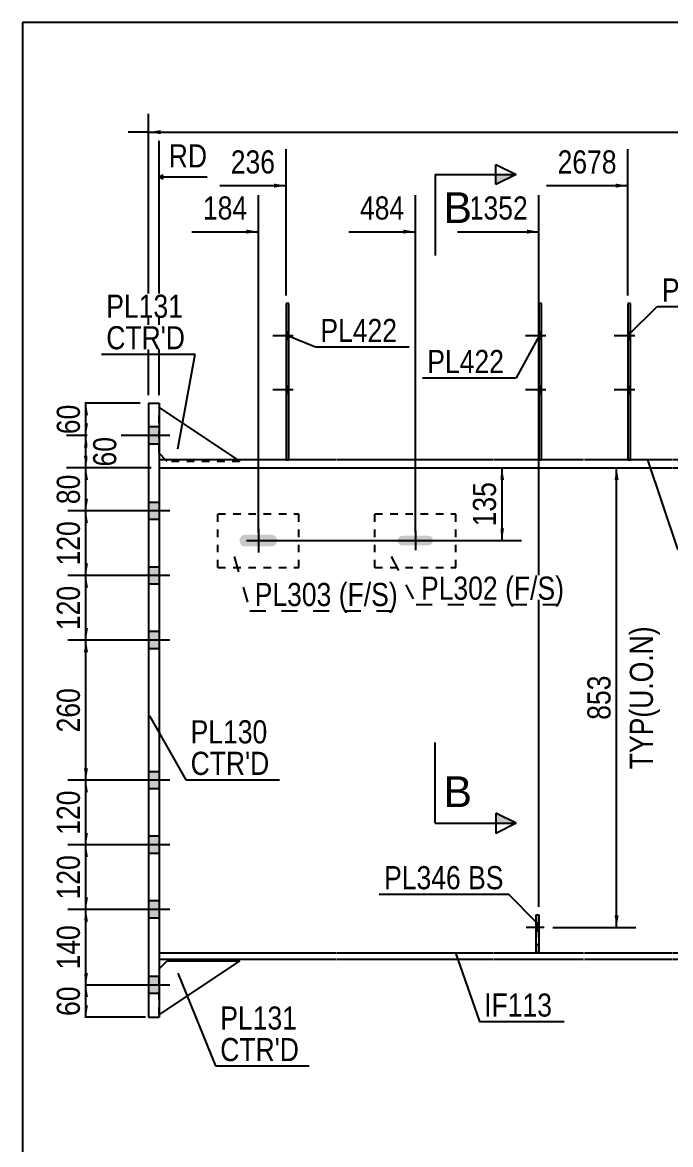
# Model space of a CAD drawing. Header units: millimetres. Extents: x -19 to 383, y -192 to 85.
# Drawn here: x -16.9 to 63.3, y -53.7 to 85.1 of the extents above; entities that cross this region are included whole.
import ezdxf

# ---------------------------------------------------------------- set-up
doc = ezdxf.new("R2010")
doc.units = ezdxf.units.MM
doc.linetypes.add('DXK_LINE_DOT1', pattern=[1.8814, 0.9407, -0.9407])
doc.linetypes.add('DXK_LINE_DOT2', pattern=[3.9198, 1.9599, -1.9599])
doc.styles.add('Arial', font='ARIAL.TTF', dxfattribs={"height": 0.2})
doc.styles.add('Arial Narrow', font='ARIALN.TTF', dxfattribs={"height": 0.2})

# ---------------------------------------------------------------- blocks, each defined once
blk = doc.blocks.new('Unknown-623477751-13654')
at = {"color": 5, "linetype": 'Continuous'}
for p, q in [((383.08, 85.13), (-16.92, 85.13)), ((-16.92, 85.13), (-16.92, -191.87))]:
    blk.add_line(p, q, dxfattribs=at)
blk = doc.blocks.new('Part-623477751-7471 - 7455')
at = {"color": 2, "linetype": 'Continuous'}
for p, q in [((21.95, 31), (0, 31)), ((41.38, 31), (22.05, 31)), ((52.55, 31), (41.48, 31)), ((63.55, 31), (52.65, 31)), ((68.32, 31), (63.65, 31)), ((68.32, 30), (68.32, 31)), ((0, 30), (21.95, 30)), ((22.05, 30), (41.38, 30)), ((41.48, 30), (52.55, 30)), ((52.65, 30), (63.55, 30)), ((63.65, 30), (68.32, 30))]:
    blk.add_line(p, q, dxfattribs=at)
at = {"color": 7, "linetype": 'DXK_LINE_DOT1'}
blk.add_line((0, 31), (0, 30), dxfattribs=at)
blk = doc.blocks.new('Part-623477751-7482 - 7455')
at = {"color": 2, "linetype": 'Continuous'}
for p, q in [((0, -30), (21.95, -30)), ((22.05, -30), (41.38, -30)), ((41.48, -30), (52.55, -30)), ((52.65, -30), (63.55, -30)), ((63.65, -30), (74.98, -30)), ((74.98, -30), (74.98, -30.8)), ((0, -30.8), (21.95, -30.8)), ((22.05, -30.8), (41.38, -30.8)), ((41.48, -30.8), (52.55, -30.8)), ((52.65, -30.8), (63.55, -30.8)), ((63.65, -30.8), (74.98, -30.8))]:
    blk.add_line(p, q, dxfattribs=at)
at = {"color": 7, "linetype": 'DXK_LINE_DOT1'}
blk.add_line((0, -30), (0, -30.8), dxfattribs=at)
blk = doc.blocks.new('Part-623477751-7498 - 7455')
at = {"color": 2, "linetype": 'Continuous'}
for p, q in [((-1.33, 38), (0, 38)), ((-1.33, 38), (-1.33, -38)), ((0, 38), (0, -38)), ((-1.33, -38), (0, -38))]:
    blk.add_line(p, q, dxfattribs=at)
blk = doc.blocks.new('Part-623477751-7501 - 7455')
at = {"color": 2, "linetype": 'Continuous'}
for p, q in [((10, -31), (0, -37.67)), ((0, -32), (1, -31)), ((1, -31), (10, -31))]:
    blk.add_line(p, q, dxfattribs=at)
at = {"color": 7, "linetype": 'DXK_LINE_DOT1'}
blk.add_line((0, -37.67), (0, -32), dxfattribs=at)
blk = doc.blocks.new('Part-623477751-7503 - 7455')
at = {"color": 2, "linetype": 'Continuous'}
for p, q in [((0, 37.47), (9.7, 31)), ((0, 31.8), (0.8, 31))]:
    blk.add_line(p, q, dxfattribs=at)
at = {"color": 7, "linetype": 'DXK_LINE_DOT1'}
for p, q in [((0, 31.8), (0, 37.47)), ((1, 30.8), (0.8, 31)), ((10, 30.8), (1, 30.8)), ((9.7, 31), (10, 30.8))]:
    blk.add_line(p, q, dxfattribs=at)
blk = doc.blocks.new('Bolt-623477751-7569 - 7455')
at = {"linetype": 'Continuous'}
blk.add_hatch(color=3, dxfattribs=at).paths.add_polyline_path([(33.87, 20.77), (33.92, 21), (33.87, 21.23), (33.74, 21.43), (33.55, 21.56), (33.32, 21.6), (30.12, 21.6), (29.89, 21.56), (29.69, 21.43), (29.56, 21.23), (29.52, 21), (29.56, 20.77), (29.69, 20.58), (29.89, 20.45), (30.12, 20.4), (33.32, 20.4), (33.55, 20.45), (33.74, 20.58)])
at = {"color": 3, "linetype": 'Continuous'}
for p, q in [((30.52, 21), (32.92, 21)), ((31.72, 22.2), (31.72, 19.8))]:
    blk.add_line(p, q, dxfattribs=at)
blk = doc.blocks.new('Bolt-623477751-7570 - 7455')
at = {"linetype": 'Continuous'}
blk.add_hatch(color=3, dxfattribs=at).paths.add_polyline_path([(14.56, 20.72), (14.62, 21), (14.56, 21.28), (14.4, 21.52), (14.16, 21.68), (13.88, 21.73), (10.68, 21.73), (10.4, 21.68), (10.16, 21.52), (10.01, 21.28), (9.95, 21), (10.01, 20.72), (10.16, 20.48), (10.4, 20.32), (10.68, 20.27), (13.88, 20.27), (14.16, 20.32), (14.4, 20.48)])
at = {"color": 3, "linetype": 'Continuous'}
for p, q in [((12.28, 22.47), (12.28, 19.53)), ((10.82, 21), (13.75, 21))]:
    blk.add_line(p, q, dxfattribs=at)
blk = doc.blocks.new('Bolt-623477751-7571 - 7455')
at = {"linetype": 'Continuous'}
for points in [[(47.35, 45.87), (47.35, 46.8), (47.02, 46.8), (47.02, 45.87)], [(47.35, 45.87), (47.35, 46.8), (47.02, 46.8), (47.02, 45.87)], [(47.35, 39.2), (47.35, 40.13), (47.02, 40.13), (47.02, 39.2)], [(47.35, 39.2), (47.35, 40.13), (47.02, 40.13), (47.02, 39.2)]]:
    blk.add_hatch(color=3, dxfattribs=at).paths.add_polyline_path(points)
at = {"color": 3, "linetype": 'Continuous'}
for p, q in [((47.88, 46.33), (45.35, 46.33)), ((47.88, 46.33), (45.35, 46.33)), ((47.35, 46.8), (47.02, 46.8)), ((47.35, 46.8), (47.02, 46.8)), ((47.35, 45.87), (47.02, 45.87)), ((47.35, 45.87), (47.02, 45.87)), ((47.88, 39.67), (45.35, 39.67)), ((47.88, 39.67), (45.35, 39.67)), ((47.35, 40.13), (47.02, 40.13)), ((47.35, 40.13), (47.02, 40.13)), ((47.35, 39.2), (47.02, 39.2)), ((47.35, 39.2), (47.02, 39.2))]:
    blk.add_line(p, q, dxfattribs=at)
blk = doc.blocks.new('Part-623477751-7507 - 7455')
at = {"color": 7, "linetype": 'DXK_LINE_DOT1'}
for p, q in [((26.72, 17.67), (26.72, 24.33)), ((26.72, 24.33), (36.72, 24.33)), ((36.72, 17.67), (36.72, 24.33)), ((26.72, 17.67), (36.72, 17.67))]:
    blk.add_line(p, q, dxfattribs=at)
blk = doc.blocks.new('Part-623477751-7508 - 7455')
at = {"color": 7, "linetype": 'DXK_LINE_DOT1'}
for p, q in [((7.28, 17.67), (7.28, 24.33)), ((7.28, 24.33), (17.28, 24.33)), ((17.28, 17.67), (17.28, 24.33)), ((7.28, 17.67), (17.28, 17.67))]:
    blk.add_line(p, q, dxfattribs=at)
blk = doc.blocks.new('Part-623477751-7509 - 7455')
at = {"color": 2, "linetype": 'Continuous'}
for p, q in [((47.35, 50.33), (47.02, 50.33)), ((47.02, 50.33), (47.02, 31)), ((47.35, 31), (47.35, 50.33))]:
    blk.add_line(p, q, dxfattribs=at)
at = {"color": 7, "linetype": 'DXK_LINE_DOT1'}
blk.add_line((47.02, 31), (47.35, 31), dxfattribs=at)
blk = doc.blocks.new('Bolt-623477751-7580 - 7455')
at = {"linetype": 'Continuous'}
for points in [[(58.35, 45.87), (58.35, 46.8), (58.02, 46.8), (58.02, 45.87)], [(58.35, 45.87), (58.35, 46.8), (58.02, 46.8), (58.02, 45.87)], [(58.35, 39.2), (58.35, 40.13), (58.02, 40.13), (58.02, 39.2)], [(58.35, 39.2), (58.35, 40.13), (58.02, 40.13), (58.02, 39.2)]]:
    blk.add_hatch(color=3, dxfattribs=at).paths.add_polyline_path(points)
at = {"color": 3, "linetype": 'Continuous'}
for p, q in [((58.88, 46.33), (56.35, 46.33)), ((58.88, 46.33), (56.35, 46.33)), ((58.35, 46.8), (58.02, 46.8)), ((58.35, 46.8), (58.02, 46.8)), ((58.35, 45.87), (58.02, 45.87)), ((58.35, 45.87), (58.02, 45.87)), ((58.88, 39.67), (56.35, 39.67)), ((58.88, 39.67), (56.35, 39.67)), ((58.35, 40.13), (58.02, 40.13)), ((58.35, 40.13), (58.02, 40.13)), ((58.35, 39.2), (58.02, 39.2)), ((58.35, 39.2), (58.02, 39.2))]:
    blk.add_line(p, q, dxfattribs=at)
blk = doc.blocks.new('Part-623477751-7518 - 7455')
at = {"color": 2, "linetype": 'Continuous'}
for p, q in [((58.35, 50.33), (58.02, 50.33)), ((58.02, 50.33), (58.02, 31)), ((58.35, 31), (58.35, 50.33))]:
    blk.add_line(p, q, dxfattribs=at)
at = {"color": 7, "linetype": 'DXK_LINE_DOT1'}
blk.add_line((58.02, 31), (58.35, 31), dxfattribs=at)
blk = doc.blocks.new('Part-623477751-7519 - 7455')
at = {"color": 2, "linetype": 'Continuous'}
for p, q in [((16.07, 50.33), (15.73, 50.33)), ((15.73, 50.33), (15.73, 31)), ((16.07, 31), (16.07, 50.33))]:
    blk.add_line(p, q, dxfattribs=at)
at = {"color": 7, "linetype": 'DXK_LINE_DOT1'}
blk.add_line((15.73, 31), (16.07, 31), dxfattribs=at)
blk = doc.blocks.new('Part-623477751-7523 - 7455')
at = {"color": 7, "linetype": 'DXK_LINE_DOT1'}
for p, q in [((46.68, -30), (46.68, -25.33)), ((46.68, -25.33), (47.02, -25.33)), ((47.02, -30), (47.02, -25.33)), ((46.68, -29), (47.02, -29)), ((47.02, -30), (46.68, -30))]:
    blk.add_line(p, q, dxfattribs=at)
blk = doc.blocks.new('Part-623477751-7526 - 7455')
at = {"color": 2, "linetype": 'Continuous'}
for p, q in [((46.68, -30), (46.68, -25.33)), ((46.68, -25.33), (47.02, -25.33)), ((47.02, -25.33), (47.02, -30))]:
    blk.add_line(p, q, dxfattribs=at)
blk = doc.blocks.new('Part-623477751-7559 - 7455')
at = {"color": 7, "linetype": 'DXK_LINE_DOT1'}
for p, q in [((0, 30), (0, -30)), ((0, 30), (21.95, 30)), ((22.05, 30), (41.38, 30)), ((41.48, 30), (52.55, 30)), ((52.65, 30), (63.55, 30)), ((63.65, 30), (79.65, 30)), ((79.75, 30), (90.82, 30)), ((90.92, 30), (101.82, 30)), ((101.92, 30), (117.67, 30)), ((0, -30), (21.95, -30)), ((22.05, -30), (41.38, -30)), ((41.48, -30), (46.68, -30)), ((47.02, -30), (52.55, -30)), ((52.65, -30), (63.55, -30)), ((63.65, -30), (79.65, -30)), ((79.75, -30), (84.95, -30)), ((85.28, -30), (90.82, -30)), ((90.92, -30), (101.82, -30)), ((101.92, -30), (117.67, -30))]:
    blk.add_line(p, q, dxfattribs=at)
at = {"color": 2, "linetype": 'Continuous'}
blk.add_line((117.67, 30), (117.67, -30), dxfattribs=at)
blk = doc.blocks.new('Bolt-623477751-7564 - 7455')
at = {"linetype": 'Continuous'}
for points in [[(-1.33, 35.07), (-1.33, 32.93), (0, 32.93), (0, 35.07)], [(-1.33, 35.07), (-1.33, 32.93), (0, 32.93), (0, 35.07)], [(-1.33, 25.73), (-1.33, 23.6), (0, 23.6), (0, 25.73)], [(-1.33, 25.73), (-1.33, 23.6), (0, 23.6), (0, 25.73)], [(-1.33, 17.73), (-1.33, 15.6), (0, 15.6), (0, 17.73)], [(-1.33, 17.73), (-1.33, 15.6), (0, 15.6), (0, 17.73)], [(-1.33, 9.73), (-1.33, 7.6), (0, 7.6), (0, 9.73)], [(-1.33, 9.73), (-1.33, 7.6), (0, 7.6), (0, 9.73)], [(-1.33, -7.6), (-1.33, -9.73), (0, -9.73), (0, -7.6)], [(-1.33, -7.6), (-1.33, -9.73), (0, -9.73), (0, -7.6)], [(-1.33, -15.6), (-1.33, -17.73), (0, -17.73), (0, -15.6)], [(-1.33, -15.6), (-1.33, -17.73), (0, -17.73), (0, -15.6)], [(-1.33, -23.6), (-1.33, -25.73), (0, -25.73), (0, -23.6)], [(-1.33, -23.6), (-1.33, -25.73), (0, -25.73), (0, -23.6)], [(-1.33, -32.93), (-1.33, -35.07), (0, -35.07), (0, -32.93)], [(-1.33, -32.93), (-1.33, -35.07), (0, -35.07), (0, -32.93)]]:
    blk.add_hatch(color=3, dxfattribs=at).paths.add_polyline_path(points)
at = {"color": 3, "linetype": 'Continuous'}
for p, q in [((0, 35.07), (-1.33, 35.07)), ((0, 35.07), (-1.33, 35.07)), ((1.32, 34), (-6.67, 34)), ((1.32, 34), (-6.67, 34)), ((0, 32.93), (-1.33, 32.93)), ((0, 32.93), (-1.33, 32.93)), ((0, 25.73), (-1.33, 25.73)), ((0, 25.73), (-1.33, 25.73)), ((1.32, 24.67), (-6.67, 24.67)), ((1.32, 24.67), (-6.67, 24.67)), ((0, 23.6), (-1.33, 23.6)), ((0, 23.6), (-1.33, 23.6)), ((1.32, 16.67), (-6.67, 16.67)), ((1.32, 16.67), (-6.67, 16.67)), ((0, 17.73), (-1.33, 17.73)), ((0, 17.73), (-1.33, 17.73)), ((0, 15.6), (-1.33, 15.6)), ((0, 15.6), (-1.33, 15.6)), ((0, 9.73), (-1.33, 9.73)), ((0, 9.73), (-1.33, 9.73)), ((1.32, 8.67), (-6.67, 8.67)), ((1.32, 8.67), (-6.67, 8.67)), ((0, 7.6), (-1.33, 7.6)), ((0, 7.6), (-1.33, 7.6)), ((0, -7.6), (-1.33, -7.6)), ((0, -7.6), (-1.33, -7.6)), ((1.32, -8.67), (-6.67, -8.67)), ((1.32, -8.67), (-6.67, -8.67)), ((0, -9.73), (-1.33, -9.73)), ((0, -9.73), (-1.33, -9.73)), ((0, -15.6), (-1.33, -15.6)), ((0, -15.6), (-1.33, -15.6)), ((1.32, -16.67), (-6.67, -16.67)), ((1.32, -16.67), (-6.67, -16.67)), ((0, -17.73), (-1.33, -17.73)), ((0, -17.73), (-1.33, -17.73)), ((0, -23.6), (-1.33, -23.6)), ((0, -23.6), (-1.33, -23.6)), ((1.32, -24.67), (-6.67, -24.67)), ((1.32, -24.67), (-6.67, -24.67)), ((0, -25.73), (-1.33, -25.73)), ((0, -25.73), (-1.33, -25.73)), ((0, -32.93), (-1.33, -32.93)), ((0, -32.93), (-1.33, -32.93)), ((1.32, -34), (-6.67, -34)), ((1.32, -34), (-6.67, -34)), ((0, -35.07), (-1.33, -35.07)), ((0, -35.07), (-1.33, -35.07))]:
    blk.add_line(p, q, dxfattribs=at)
blk = doc.blocks.new('Bolt-623477751-7581 - 7455')
at = {"linetype": 'Continuous'}
for points in [[(16.07, 45.87), (16.07, 46.8), (15.73, 46.8), (15.73, 45.87)], [(16.07, 45.87), (16.07, 46.8), (15.73, 46.8), (15.73, 45.87)], [(16.07, 39.2), (16.07, 40.13), (15.73, 40.13), (15.73, 39.2)], [(16.07, 39.2), (16.07, 40.13), (15.73, 40.13), (15.73, 39.2)]]:
    blk.add_hatch(color=3, dxfattribs=at).paths.add_polyline_path(points)
at = {"color": 3, "linetype": 'Continuous'}
for p, q in [((16.6, 46.33), (14.07, 46.33)), ((16.6, 46.33), (14.07, 46.33)), ((16.07, 46.8), (15.73, 46.8)), ((16.07, 46.8), (15.73, 46.8)), ((16.07, 45.87), (15.73, 45.87)), ((16.07, 45.87), (15.73, 45.87)), ((16.6, 39.67), (14.07, 39.67)), ((16.6, 39.67), (14.07, 39.67)), ((16.07, 40.13), (15.73, 40.13)), ((16.07, 40.13), (15.73, 40.13)), ((16.07, 39.2), (15.73, 39.2)), ((16.07, 39.2), (15.73, 39.2))]:
    blk.add_line(p, q, dxfattribs=at)
blk = doc.blocks.new('Bolt-623477751-7585 - 7455')
at = {"color": 3, "linetype": 'DXK_LINE_DOT2'}
for p, q in [((47.65, -26.87), (45.45, -26.87)), ((47.02, -26.4), (46.68, -26.4)), ((47.02, -27.33), (46.68, -27.33))]:
    blk.add_line(p, q, dxfattribs=at)
blk = doc.blocks.new('Bolt-623477751-7588 - 7455')
at = {"linetype": 'Continuous'}
blk.add_hatch(color=3, dxfattribs=at).paths.add_polyline_path([(47.02, -27.33), (47.02, -26.4), (46.68, -26.4), (46.68, -27.33)])
at = {"color": 3, "linetype": 'Continuous'}
for p, q in [((47.65, -26.87), (45.45, -26.87)), ((47.02, -26.4), (46.68, -26.4)), ((47.02, -27.33), (46.68, -27.33))]:
    blk.add_line(p, q, dxfattribs=at)
blk = doc.blocks.new('StraightDimension-623477751-14518 - 7455')
at = {"linetype": 'Continuous'}
for points in [[(-9.31, 7.17), (-9.06, 8.67), (-8.81, 7.17)], [(-8.81, -7.17), (-9.06, -8.67), (-9.31, -7.17)]]:
    blk.add_hatch(color=7, dxfattribs=at).paths.add_polyline_path(points)
at = {"color": 7, "linetype": 'Continuous'}
for p, q in [((-1, 8.67), (-11.31, 8.67)), ((-9.06, -8.67), (-9.06, 8.67)), ((-1, -8.67), (-11.31, -8.67))]:
    blk.add_line(p, q, dxfattribs=at)
at = {"color": 0}
blk.add_wipeout([(-9.21, 3.34), (-13.41, 3.34), (-13.41, -3.34), (-9.21, -3.34)], dxfattribs=at)
at = {"color": 3, "style": 'Arial Narrow'}
blk.add_text('260', height=2.863, rotation=90.0002, dxfattribs=at).set_placement((-9.81, -2.74))
blk = doc.blocks.new('StraightDimension-623477751-13848 - 7455')
at = {"linetype": 'Continuous'}
blk.add_hatch(color=7, dxfattribs=at).paths.add_polyline_path([(0.17, 71.3), (-1.33, 71.55), (0.17, 71.8)])
at = {"color": 7, "linetype": 'Continuous'}
for p, q in [((-1.33, 39), (-1.33, 73.8)), ((-1.33, 71.55), (-3.83, 71.55)), ((-1.33, 71.55), (366.04, 71.55))]:
    blk.add_line(p, q, dxfattribs=at)
blk = doc.blocks.new('StraightDimension-623477751-14520 - 7455')
at = {"linetype": 'Continuous'}
for points in [[(-9.31, -18.17), (-9.06, -16.67), (-8.81, -18.17)], [(-8.81, -23.17), (-9.06, -24.67), (-9.31, -23.17)]]:
    blk.add_hatch(color=7, dxfattribs=at).paths.add_polyline_path(points)
at = {"color": 7, "linetype": 'Continuous'}
for p, q in [((-1, -16.67), (-11.31, -16.67)), ((-9.06, -24.67), (-9.06, -16.67)), ((-1, -24.67), (-11.31, -24.67))]:
    blk.add_line(p, q, dxfattribs=at)
at = {"color": 0}
blk.add_wipeout([(-9.21, -17.32), (-13.41, -17.32), (-13.41, -24.01), (-9.21, -24.01)], dxfattribs=at)
at = {"color": 3, "style": 'Arial Narrow'}
blk.add_text('120', height=2.863, rotation=90.0002, dxfattribs=at).set_placement((-9.81, -23.41))
blk = doc.blocks.new('StraightDimension-623477751-21228 - 7455')
at = {"linetype": 'Continuous'}
blk.add_hatch(color=7, dxfattribs=at).paths.add_polyline_path([(14.23, 65.18), (15.73, 64.93), (14.23, 64.68)])
at = {"color": 7, "linetype": 'Continuous'}
for p, q in [((15.73, 51.33), (15.73, 69.43)), ((7.5, 64.93), (15.73, 64.93))]:
    blk.add_line(p, q, dxfattribs=at)
at = {"color": 0}
blk.add_wipeout([(14.96, 65.83), (14.96, 70.03), (8.27, 70.03), (8.27, 65.83)], dxfattribs=at)
at = {"color": 3, "style": 'Arial Narrow'}
blk.add_text('236', height=2.863, dxfattribs=at).set_placement((8.87, 66.43))
blk = doc.blocks.new('StraightDimension-623477751-14513 - 7455')
at = {"linetype": 'Continuous'}
for points in [[(-9.31, 36.5), (-9.06, 38), (-8.81, 36.5)], [(-8.81, 35.5), (-9.06, 34), (-9.31, 35.5)]]:
    blk.add_hatch(color=7, dxfattribs=at).paths.add_polyline_path(points)
at = {"color": 7, "linetype": 'Continuous'}
for p, q in [((-2.33, 38), (-11.31, 38)), ((-9.06, 34), (-9.06, 38)), ((-1, 34), (-11.31, 34))]:
    blk.add_line(p, q, dxfattribs=at)
at = {"color": 0}
blk.add_wipeout([(-9.21, 38.43), (-13.41, 38.43), (-13.41, 33.57), (-9.21, 33.57)], dxfattribs=at)
at = {"color": 3, "style": 'Arial Narrow'}
blk.add_text('60', height=2.863, rotation=90.0002, dxfattribs=at).set_placement((-9.81, 34.17))
blk = doc.blocks.new('StraightDimension-623477751-14514 - 7455')
at = {"linetype": 'Continuous'}
for points in [[(-9.31, 32.5), (-9.06, 34), (-8.81, 32.5)], [(-8.81, 31.5), (-9.06, 30), (-9.31, 31.5)]]:
    blk.add_hatch(color=7, dxfattribs=at).paths.add_polyline_path(points)
at = {"color": 7, "linetype": 'Continuous'}
for p, q in [((-1, 34), (-11.46, 34)), ((-9.06, 30), (-9.06, 34)), ((-1, 30), (-11.46, 30))]:
    blk.add_line(p, q, dxfattribs=at)
at = {"color": 0}
blk.add_wipeout([(-4.71, 34.43), (-8.91, 34.43), (-8.91, 29.57), (-4.71, 29.57)], dxfattribs=at)
at = {"color": 3, "style": 'Arial Narrow'}
blk.add_text('60', height=2.863, rotation=90.0002, dxfattribs=at).set_placement((-5.31, 30.17))
blk = doc.blocks.new('StraightDimension-623477751-14515 - 7455')
at = {"linetype": 'Continuous'}
for points in [[(-9.31, 28.5), (-9.06, 30), (-8.81, 28.5)], [(-8.81, 26.17), (-9.06, 24.67), (-9.31, 26.17)]]:
    blk.add_hatch(color=7, dxfattribs=at).paths.add_polyline_path(points)
at = {"color": 7, "linetype": 'Continuous'}
for p, q in [((-1, 30), (-11.31, 30)), ((-9.06, 24.67), (-9.06, 30)), ((-1, 24.67), (-11.31, 24.67))]:
    blk.add_line(p, q, dxfattribs=at)
at = {"color": 0}
blk.add_wipeout([(-9.21, 29.76), (-13.41, 29.76), (-13.41, 24.91), (-9.21, 24.91)], dxfattribs=at)
at = {"color": 3, "style": 'Arial Narrow'}
blk.add_text('80', height=2.863, rotation=90.0002, dxfattribs=at).set_placement((-9.81, 25.51))
blk = doc.blocks.new('StraightDimension-623477751-14516 - 7455')
at = {"linetype": 'Continuous'}
for points in [[(-9.31, 23.17), (-9.06, 24.67), (-8.81, 23.17)], [(-8.81, 18.17), (-9.06, 16.67), (-9.31, 18.17)]]:
    blk.add_hatch(color=7, dxfattribs=at).paths.add_polyline_path(points)
at = {"color": 7, "linetype": 'Continuous'}
for p, q in [((-1, 24.67), (-11.31, 24.67)), ((-9.06, 16.67), (-9.06, 24.67)), ((-1, 16.67), (-11.31, 16.67))]:
    blk.add_line(p, q, dxfattribs=at)
at = {"color": 0}
blk.add_wipeout([(-9.21, 24.01), (-13.41, 24.01), (-13.41, 17.32), (-9.21, 17.32)], dxfattribs=at)
at = {"color": 3, "style": 'Arial Narrow'}
blk.add_text('120', height=2.863, rotation=90.0002, dxfattribs=at).set_placement((-9.81, 17.92))
blk = doc.blocks.new('StraightDimension-623477751-14517 - 7455')
at = {"linetype": 'Continuous'}
for points in [[(-9.31, 15.17), (-9.06, 16.67), (-8.81, 15.17)], [(-8.81, 10.17), (-9.06, 8.67), (-9.31, 10.17)]]:
    blk.add_hatch(color=7, dxfattribs=at).paths.add_polyline_path(points)
at = {"color": 7, "linetype": 'Continuous'}
for p, q in [((-1, 16.67), (-11.31, 16.67)), ((-9.06, 8.67), (-9.06, 16.67)), ((-1, 8.67), (-11.31, 8.67))]:
    blk.add_line(p, q, dxfattribs=at)
at = {"color": 0}
blk.add_wipeout([(-9.21, 16.01), (-13.41, 16.01), (-13.41, 9.32), (-9.21, 9.32)], dxfattribs=at)
at = {"color": 3, "style": 'Arial Narrow'}
blk.add_text('120', height=2.863, rotation=90.0002, dxfattribs=at).set_placement((-9.81, 9.92))
blk = doc.blocks.new('StraightDimension-623477751-14519 - 7455')
at = {"linetype": 'Continuous'}
for points in [[(-9.31, -10.17), (-9.06, -8.67), (-8.81, -10.17)], [(-8.81, -15.17), (-9.06, -16.67), (-9.31, -15.17)]]:
    blk.add_hatch(color=7, dxfattribs=at).paths.add_polyline_path(points)
at = {"color": 7, "linetype": 'Continuous'}
for p, q in [((-1, -8.67), (-11.31, -8.67)), ((-9.06, -16.67), (-9.06, -8.67)), ((-1, -16.67), (-11.31, -16.67))]:
    blk.add_line(p, q, dxfattribs=at)
at = {"color": 0}
blk.add_wipeout([(-9.21, -9.32), (-13.41, -9.32), (-13.41, -16.01), (-9.21, -16.01)], dxfattribs=at)
at = {"color": 3, "style": 'Arial Narrow'}
blk.add_text('120', height=2.863, rotation=90.0002, dxfattribs=at).set_placement((-9.81, -15.41))
blk = doc.blocks.new('StraightDimension-623477751-14521 - 7455')
at = {"linetype": 'Continuous'}
for points in [[(-9.31, -26.17), (-9.06, -24.67), (-8.81, -26.17)], [(-8.81, -32.5), (-9.06, -34), (-9.31, -32.5)]]:
    blk.add_hatch(color=7, dxfattribs=at).paths.add_polyline_path(points)
at = {"color": 7, "linetype": 'Continuous'}
for p, q in [((-1, -24.67), (-11.31, -24.67)), ((-9.06, -34), (-9.06, -24.67)), ((-1, -34), (-11.31, -34))]:
    blk.add_line(p, q, dxfattribs=at)
at = {"color": 0}
blk.add_wipeout([(-9.21, -25.99), (-13.41, -25.99), (-13.41, -32.68), (-9.21, -32.68)], dxfattribs=at)
at = {"color": 3, "style": 'Arial Narrow'}
blk.add_text('140', height=2.863, rotation=90.0002, dxfattribs=at).set_placement((-9.81, -32.08))
blk = doc.blocks.new('StraightDimension-623477751-14522 - 7455')
at = {"linetype": 'Continuous'}
for points in [[(-9.31, -35.5), (-9.06, -34), (-8.81, -35.5)], [(-8.81, -36.5), (-9.06, -38), (-9.31, -36.5)]]:
    blk.add_hatch(color=7, dxfattribs=at).paths.add_polyline_path(points)
at = {"color": 7, "linetype": 'Continuous'}
for p, q in [((-1, -34), (-11.31, -34)), ((-9.06, -38), (-9.06, -34)), ((-1.67, -38), (-11.31, -38))]:
    blk.add_line(p, q, dxfattribs=at)
at = {"color": 0}
blk.add_wipeout([(-9.21, -33.57), (-13.41, -33.57), (-13.41, -38.43), (-9.21, -38.43)], dxfattribs=at)
at = {"color": 3, "style": 'Arial Narrow'}
blk.add_text('60', height=2.863, rotation=90.0002, dxfattribs=at).set_placement((-9.81, -37.83))
blk = doc.blocks.new('StraightDimension-623477751-15867 - 7455')
at = {"linetype": 'Continuous'}
for points in [[(56.38, 28.5), (56.63, 30), (56.88, 28.5)], [(56.88, -25.37), (56.63, -26.87), (56.38, -25.37)]]:
    blk.add_hatch(color=7, dxfattribs=at).paths.add_polyline_path(points)
at = {"color": 7, "linetype": 'Continuous'}
for p, q in [((48.73, 30), (59.03, 30)), ((56.63, -26.87), (56.63, 30)), ((48.73, -26.87), (59.03, -26.87))]:
    blk.add_line(p, q, dxfattribs=at)
at = {"color": 0, "linetype": 'Continuous'}
blk.add_wipeout([(61.73, 11.02), (57.53, 11.02), (57.53, -7.89), (61.73, -7.89)], dxfattribs=at)
at = {"color": 3, "linetype": 'Continuous', "style": 'Arial Narrow'}
blk.add_text('TYP(U.O.N)', height=2.863, rotation=90.0002, dxfattribs=at).set_placement((61.13, -7.29))
at = {"color": 0}
blk.add_wipeout([(56.48, 4.91), (52.28, 4.91), (52.28, -1.78), (56.48, -1.78)], dxfattribs=at)
at = {"color": 3, "style": 'Arial Narrow'}
blk.add_text('853', height=2.863, rotation=90.0002, dxfattribs=at).set_placement((55.88, -1.18))
blk = doc.blocks.new('StraightDimension-623477751-15879 - 7455')
at = {"linetype": 'Continuous'}
for points in [[(42.2, 28.5), (42.45, 30), (42.7, 28.5)], [(42.7, 22.5), (42.45, 21), (42.2, 22.5)]]:
    blk.add_hatch(color=7, dxfattribs=at).paths.add_polyline_path(points)
at = {"color": 7, "linetype": 'Continuous'}
for p, q in [((13.28, 30), (44.85, 30)), ((42.45, 21), (42.45, 30)), ((13.28, 21), (44.85, 21))]:
    blk.add_line(p, q, dxfattribs=at)
at = {"color": 0}
blk.add_wipeout([(42.3, 28.84), (38.1, 28.84), (38.1, 22.16), (42.3, 22.16)], dxfattribs=at)
at = {"color": 3, "style": 'Arial Narrow'}
blk.add_text('135', height=2.863, rotation=90.0002, dxfattribs=at).set_placement((41.7, 22.76))
blk = doc.blocks.new('StraightDimension-623477751-21225 - 7455')
at = {"linetype": 'Continuous'}
blk.add_hatch(color=7, dxfattribs=at).paths.add_polyline_path([(56.52, 65.18), (58.02, 64.93), (56.52, 64.68)])
at = {"color": 7, "linetype": 'Continuous'}
for p, q in [((58.02, 51.33), (58.02, 69.43)), ((47.95, 64.93), (58.02, 64.93))]:
    blk.add_line(p, q, dxfattribs=at)
at = {"color": 0}
blk.add_wipeout([(57.24, 65.83), (57.24, 70.03), (48.73, 70.03), (48.73, 65.83)], dxfattribs=at)
at = {"color": 3, "style": 'Arial Narrow'}
blk.add_text('2678', height=2.863, dxfattribs=at).set_placement((49.33, 66.43))
blk = doc.blocks.new('StraightDimension-623477751-21226 - 7455')
at = {"linetype": 'Continuous'}
blk.add_hatch(color=7, dxfattribs=at).paths.add_polyline_path([(45.52, 59.48), (47.02, 59.23), (45.52, 58.98)])
at = {"color": 7, "linetype": 'Continuous'}
for p, q in [((47.02, -24.33), (47.02, 63.73)), ((36.95, 59.23), (47.02, 59.23))]:
    blk.add_line(p, q, dxfattribs=at)
at = {"color": 0}
blk.add_wipeout([(46.24, 60.13), (46.24, 64.33), (37.73, 64.33), (37.73, 60.13)], dxfattribs=at)
at = {"color": 3, "style": 'Arial Narrow'}
blk.add_text('1352', height=2.863, dxfattribs=at).set_placement((38.33, 60.73))
blk = doc.blocks.new('StraightDimension-623477751-21227 - 7455')
at = {"linetype": 'Continuous'}
blk.add_hatch(color=7, dxfattribs=at).paths.add_polyline_path([(30.22, 59.48), (31.72, 59.23), (30.22, 58.98)])
at = {"color": 7, "linetype": 'Continuous'}
for p, q in [((31.72, 22), (31.72, 63.73)), ((23.48, 59.23), (31.72, 59.23))]:
    blk.add_line(p, q, dxfattribs=at)
at = {"color": 0}
blk.add_wipeout([(30.94, 60.13), (30.94, 64.33), (24.26, 64.33), (24.26, 60.13)], dxfattribs=at)
at = {"color": 3, "style": 'Arial Narrow'}
blk.add_text('484', height=2.863, dxfattribs=at).set_placement((24.86, 60.73))
blk = doc.blocks.new('StraightDimension-623477751-21229 - 7455')
at = {"linetype": 'Continuous'}
blk.add_hatch(color=7, dxfattribs=at).paths.add_polyline_path([(10.78, 59.48), (12.28, 59.23), (10.78, 58.98)])
at = {"color": 7, "linetype": 'Continuous'}
for p, q in [((12.28, 22), (12.28, 63.73)), ((4.05, 59.23), (12.28, 59.23))]:
    blk.add_line(p, q, dxfattribs=at)
at = {"color": 0, "linetype": 'Continuous'}
blk.add_wipeout([(6.53, 66.58), (6.53, 70.78), (0.59, 70.78), (0.59, 66.58)], dxfattribs=at)
at = {"color": 7, "linetype": 'Continuous'}
for p, q in [((0, 39), (0, 70.48)), ((0.5, 66.23), (0, 65.98)), ((0.5, 65.73), (0, 65.98)), ((5.93, 65.98), (0, 65.98))]:
    blk.add_line(p, q, dxfattribs=at)
at = {"color": 3, "linetype": 'Continuous', "style": 'Arial Narrow'}
blk.add_text('RD', height=2.863, dxfattribs=at).set_placement((1.19, 67.18))
at = {"color": 0}
blk.add_wipeout([(11.51, 60.13), (11.51, 64.33), (4.82, 64.33), (4.82, 60.13)], dxfattribs=at)
at = {"color": 3, "style": 'Arial Narrow'}
blk.add_text('184', height=2.863, dxfattribs=at).set_placement((5.42, 60.73))
blk = doc.blocks.new('Mark-623477751-19648 - 7455')
at = {"color": 0}
blk.add_wipeout([(29.46, 45.57), (29.46, 48.57), (19.96, 48.57), (19.96, 45.57)], dxfattribs=at)
blk.add_wipeout([(29.46, 45.57), (29.46, 48.57), (19.96, 48.57), (19.96, 45.57)], dxfattribs=at)
at = {"color": 7, "linetype": 'Continuous'}
for p, q in [((15.82, 46.44), (19.36, 44.97)), ((19.36, 44.97), (30.96, 44.97))]:
    blk.add_line(p, q, dxfattribs=at)
at = {"color": 3, "style": 'Arial Narrow'}
blk.add_text('PL422', height=2.863, dxfattribs=at).set_placement((19.96, 45.57))
blk = doc.blocks.new('Mark-623477751-19585 - 7455')
at = {"color": 0}
blk.add_wipeout([(48.65, -37.91), (48.65, -34.91), (40.24, -34.91), (40.24, -37.91)], dxfattribs=at)
blk.add_wipeout([(48.65, -37.91), (48.65, -34.91), (40.24, -34.91), (40.24, -37.91)], dxfattribs=at)
at = {"color": 7, "linetype": 'Continuous'}
for p, q in [((36.7, -30), (39.64, -38.51)), ((39.64, -38.51), (50.15, -38.51))]:
    blk.add_line(p, q, dxfattribs=at)
at = {"color": 3, "style": 'Arial Narrow'}
blk.add_text('IF113', height=2.863, dxfattribs=at).set_placement((40.24, -37.91))
blk = doc.blocks.new('SectionMark-623477751-9222 - 7455')
at = {"linetype": 'Continuous'}
for points in [[(41.68, 65.05), (41.68, 66.3), (44.18, 66.3)], [(41.68, -13.99), (41.68, -12.74), (44.18, -13.99)]]:
    blk.add_hatch(color=30, dxfattribs=at).paths.add_polyline_path(points)
at = {"color": 30, "linetype": 'Continuous'}
for p, q in [((41.68, 65.05), (41.68, 67.55)), ((41.68, 67.55), (44.18, 66.3)), ((34.18, 66.3), (34.18, 56.3)), ((34.18, 66.3), (44.18, 66.3)), ((44.18, 66.3), (41.68, 65.05)), ((34.18, -13.99), (34.18, -3.99)), ((44.18, -13.99), (41.68, -12.74)), ((41.68, -12.74), (41.68, -15.24)), ((34.18, -13.99), (44.18, -13.99)), ((44.18, -13.99), (41.68, -15.24))]:
    blk.add_line(p, q, dxfattribs=at)
at = {"color": 0, "linetype": 'Continuous'}
for points in [[(38.74, 60.3), (38.74, 64.3), (35.18, 64.3), (35.18, 60.3)], [(38.74, -11.99), (38.74, -7.99), (35.18, -7.99), (35.18, -11.99)]]:
    blk.add_wipeout(points, dxfattribs=at)
at = {"color": 96, "linetype": 'Continuous', "style": 'Arial'}
for p in [(35.18, 60.3), (35.18, -11.99)]:
    blk.add_text('B', height=3.82, dxfattribs=at).set_placement(p)
blk = doc.blocks.new('MarkSet-623477751-19498 - 7455')
at = {"color": 0}
for points in [[(37.35, -22.15), (37.35, -19.15), (27.85, -19.15), (27.85, -22.15)], [(42.63, -22.15), (42.63, -19.15), (38.25, -19.15), (38.25, -22.15)]]:
    blk.add_wipeout(points, dxfattribs=at)
for points in [[(37.35, -22.15), (37.35, -19.15), (27.85, -19.15), (27.85, -22.15)], [(42.63, -22.15), (42.63, -19.15), (38.25, -19.15), (38.25, -22.15)]]:
    blk.add_wipeout(points, dxfattribs=at)
at = {"color": 7, "linetype": 'Continuous'}
for p in [(27.25, -22.75), (46.77, -26.29)]:
    blk.add_line(p, (43.23, -22.75), dxfattribs=at)
at = {"color": 3, "style": 'Arial Narrow'}
for s, p in [('PL346', (27.85, -22.15)), ('BS', (38.25, -22.15))]:
    blk.add_text(s, height=2.863, dxfattribs=at).set_placement(p)
blk = doc.blocks.new('Mark-623477751-19567 - 7455')
at = {"color": 0}
blk.add_wipeout([(74.81, 20.53), (74.81, 23.53), (64.76, 23.53), (64.76, 20.53)], dxfattribs=at)
blk.add_wipeout([(74.81, 20.53), (74.81, 23.53), (64.76, 23.53), (64.76, 20.53)], dxfattribs=at)
at = {"color": 7, "linetype": 'Continuous'}
for p, q in [((60.47, 31), (64.16, 19.93)), ((64.16, 19.93), (76.31, 19.93))]:
    blk.add_line(p, q, dxfattribs=at)
at = {"color": 3, "style": 'Arial Narrow'}
blk.add_text('OF114', height=2.863, dxfattribs=at).set_placement((64.76, 20.53))
blk = doc.blocks.new('Mark-623477751-19606 - 7455')
at = {"color": 0}
for points in [[(13.4, -4.1), (13.4, -1.1), (3.9, -1.1), (3.9, -4.1)], [(13.65, -8), (13.65, -5), (3.9, -5), (3.9, -8)]]:
    blk.add_wipeout(points, dxfattribs=at)
for points in [[(13.4, -4.1), (13.4, -1.1), (3.9, -1.1), (3.9, -4.1)], [(13.65, -8), (13.65, -5), (3.9, -5), (3.9, -8)]]:
    blk.add_wipeout(points, dxfattribs=at)
at = {"color": 7, "linetype": 'Continuous'}
for p, q in [((-1.21, -0.67), (3.3, -8.6)), ((3.3, -8.6), (14.9, -8.6))]:
    blk.add_line(p, q, dxfattribs=at)
at = {"color": 3, "style": 'Arial Narrow'}
blk.add_text('PL130', height=2.863, dxfattribs=at).set_placement((3.9, -4.1))
at = {"color": 1, "style": 'Arial Narrow'}
blk.add_text("CTR'D", height=2.863, dxfattribs=at).set_placement((3.9, -8))
blk = doc.blocks.new('Mark-623477751-19609 - 7455')
at = {"color": 0}
for points in [[(17.07, -39.52), (17.07, -36.52), (7.57, -36.52), (7.57, -39.52)], [(17.32, -43.42), (17.32, -40.42), (7.57, -40.42), (7.57, -43.42)]]:
    blk.add_wipeout(points, dxfattribs=at)
for points in [[(17.07, -39.52), (17.07, -36.52), (7.57, -36.52), (7.57, -39.52)], [(17.32, -43.42), (17.32, -40.42), (7.57, -40.42), (7.57, -43.42)]]:
    blk.add_wipeout(points, dxfattribs=at)
at = {"color": 7, "linetype": 'Continuous'}
for p, q in [((2.3, -32.54), (6.97, -44.02)), ((6.97, -44.02), (18.57, -44.02))]:
    blk.add_line(p, q, dxfattribs=at)
at = {"color": 3, "style": 'Arial Narrow'}
blk.add_text('PL131', height=2.863, dxfattribs=at).set_placement((7.57, -39.52))
at = {"color": 1, "style": 'Arial Narrow'}
blk.add_text("CTR'D", height=2.863, dxfattribs=at).set_placement((7.57, -43.42))
blk = doc.blocks.new('Mark-623477751-19612 - 7455')
at = {"color": 0}
for points in [[(2.96, 48.57), (2.96, 51.57), (-6.54, 51.57), (-6.54, 48.57)], [(3.21, 44.67), (3.21, 47.67), (-6.54, 47.67), (-6.54, 44.67)]]:
    blk.add_wipeout(points, dxfattribs=at)
for points in [[(2.96, 48.57), (2.96, 51.57), (-6.54, 51.57), (-6.54, 48.57)], [(3.21, 44.67), (3.21, 47.67), (-6.54, 47.67), (-6.54, 44.67)]]:
    blk.add_wipeout(points, dxfattribs=at)
at = {"color": 7, "linetype": 'Continuous'}
for p in [(-7.14, 44.07), (2.3, 32.34)]:
    blk.add_line(p, (4.46, 44.07), dxfattribs=at)
at = {"color": 3, "style": 'Arial Narrow'}
blk.add_text('PL131', height=2.863, dxfattribs=at).set_placement((-6.54, 48.57))
at = {"color": 1, "style": 'Arial Narrow'}
blk.add_text("CTR'D", height=2.863, dxfattribs=at).set_placement((-6.54, 44.67))
blk = doc.blocks.new('Mark-623477751-19621 - 7455')
at = {"color": 0}
for points in [[(41.93, 13.68), (41.93, 16.68), (32.42, 16.68), (32.42, 13.68)], [(50.13, 13.68), (50.13, 16.68), (42.83, 16.68), (42.83, 13.68)]]:
    blk.add_wipeout(points, dxfattribs=at)
for points in [[(41.93, 13.68), (41.93, 16.68), (32.42, 16.68), (32.42, 13.68)], [(50.13, 13.68), (50.13, 16.68), (42.83, 16.68), (42.83, 13.68)]]:
    blk.add_wipeout(points, dxfattribs=at)
at = {"color": 7, "linetype": 'DXK_LINE_DOT2'}
for p, q in [((28.74, 19.02), (31.82, 13.08)), ((31.82, 13.08), (50.73, 13.08))]:
    blk.add_line(p, q, dxfattribs=at)
at = {"color": 3, "style": 'Arial Narrow'}
for s, p in [('(F/', (42.83, 13.68)), ('S)', (46.84, 13.68)), ('PL302', (32.42, 13.68))]:
    blk.add_text(s, height=2.863, dxfattribs=at).set_placement(p)
blk = doc.blocks.new('Mark-623477751-19624 - 7455')
at = {"color": 0}
for points in [[(21.34, 12.9), (21.34, 15.9), (11.83, 15.9), (11.83, 12.9)], [(29.53, 12.9), (29.53, 15.9), (22.24, 15.9), (22.24, 12.9)]]:
    blk.add_wipeout(points, dxfattribs=at)
for points in [[(21.34, 12.9), (21.34, 15.9), (11.83, 15.9), (11.83, 12.9)], [(29.53, 12.9), (29.53, 15.9), (22.24, 15.9), (22.24, 12.9)]]:
    blk.add_wipeout(points, dxfattribs=at)
at = {"color": 7, "linetype": 'DXK_LINE_DOT2'}
for p, q in [((9.3, 19.02), (11.23, 12.3)), ((11.23, 12.3), (30.13, 12.3))]:
    blk.add_line(p, q, dxfattribs=at)
at = {"color": 3, "style": 'Arial Narrow'}
for s, p in [('PL303', (11.83, 12.9)), ('(F/', (22.24, 12.9)), ('S)', (26.25, 12.9))]:
    blk.add_text(s, height=2.863, dxfattribs=at).set_placement(p)
blk = doc.blocks.new('Mark-623477751-19627 - 7455')
at = {"color": 7, "linetype": 'Continuous'}
blk.add_line((47.1, 46.44), (44.21, 41.13), dxfattribs=at)
at = {"color": 0}
blk.add_wipeout([(42.71, 41.73), (42.71, 44.73), (33.2, 44.73), (33.2, 41.73)], dxfattribs=at)
blk.add_wipeout([(42.71, 41.73), (42.71, 44.73), (33.2, 44.73), (33.2, 41.73)], dxfattribs=at)
at = {"color": 7, "linetype": 'Continuous'}
blk.add_line((32.6, 41.13), (44.21, 41.13), dxfattribs=at)
at = {"color": 3, "style": 'Arial Narrow'}
blk.add_text('PL422', height=2.863, dxfattribs=at).set_placement((33.2, 41.73))
blk = doc.blocks.new('Mark-623477751-19645 - 7455')
at = {"color": 0}
blk.add_wipeout([(71.74, 50.58), (71.74, 53.58), (62.24, 53.58), (62.24, 50.58)], dxfattribs=at)
blk.add_wipeout([(71.74, 50.58), (71.74, 53.58), (62.24, 53.58), (62.24, 50.58)], dxfattribs=at)
at = {"color": 7, "linetype": 'Continuous'}
for p, q in [((58.1, 46.45), (61.64, 49.98)), ((61.64, 49.98), (73.24, 49.98))]:
    blk.add_line(p, q, dxfattribs=at)
at = {"color": 3, "style": 'Arial Narrow'}
blk.add_text('PL422', height=2.863, dxfattribs=at).set_placement((62.24, 50.58))

msp = doc.modelspace()

# ---------------------------------------------------------------- block references
for name in ['Unknown-623477751-13654', 'Part-623477751-7519 - 7455', 'Part-623477751-7509 - 7455', 'Part-623477751-7518 - 7455', 'Bolt-623477751-7581 - 7455', 'Bolt-623477751-7571 - 7455', 'Bolt-623477751-7580 - 7455', 'Part-623477751-7498 - 7455', 'Part-623477751-7503 - 7455', 'Bolt-623477751-7564 - 7455', 'Part-623477751-7471 - 7455', 'Part-623477751-7559 - 7455', 'Part-623477751-7508 - 7455', 'Part-623477751-7507 - 7455', 'Bolt-623477751-7570 - 7455', 'Bolt-623477751-7569 - 7455', 'Part-623477751-7523 - 7455', 'Part-623477751-7526 - 7455', 'Bolt-623477751-7585 - 7455', 'Bolt-623477751-7588 - 7455', 'Part-623477751-7482 - 7455', 'Part-623477751-7501 - 7455']:
    msp.add_blockref(name, (0, 0))

# ---------------------------------------------------------------- next in the draw order: block references
for name in ['StraightDimension-623477751-13848 - 7455', 'StraightDimension-623477751-15879 - 7455', 'StraightDimension-623477751-15867 - 7455', 'StraightDimension-623477751-14518 - 7455', 'StraightDimension-623477751-14520 - 7455', 'Mark-623477751-19585 - 7455', 'Mark-623477751-19609 - 7455']:
    msp.add_blockref(name, (0, 0))

# ---------------------------------------------------------------- next in the draw order: block references
for name in ['StraightDimension-623477751-21228 - 7455', 'StraightDimension-623477751-21225 - 7455', 'StraightDimension-623477751-21227 - 7455', 'StraightDimension-623477751-21226 - 7455', 'StraightDimension-623477751-14513 - 7455', 'Mark-623477751-19567 - 7455', 'StraightDimension-623477751-14519 - 7455', 'StraightDimension-623477751-14521 - 7455']:
    msp.add_blockref(name, (0, 0))

# ---------------------------------------------------------------- next in the draw order: block references
for name in ['StraightDimension-623477751-21229 - 7455', 'SectionMark-623477751-9222 - 7455', 'Mark-623477751-19645 - 7455', 'Mark-623477751-19648 - 7455', 'StraightDimension-623477751-14514 - 7455', 'Mark-623477751-19606 - 7455', 'MarkSet-623477751-19498 - 7455', 'StraightDimension-623477751-14522 - 7455']:
    msp.add_blockref(name, (0, 0))

# ---------------------------------------------------------------- next in the draw order: block references
for name in ['Mark-623477751-19612 - 7455', 'Mark-623477751-19627 - 7455', 'StraightDimension-623477751-14515 - 7455', 'Mark-623477751-19621 - 7455']:
    msp.add_blockref(name, (0, 0))

# ---------------------------------------------------------------- next in the draw order: block references
for name in ['StraightDimension-623477751-14516 - 7455', 'Mark-623477751-19624 - 7455']:
    msp.add_blockref(name, (0, 0))

# ---------------------------------------------------------------- next in the draw order: block references
msp.add_blockref('StraightDimension-623477751-14517 - 7455', (0, 0))

doc.saveas('drawing.dxf')
